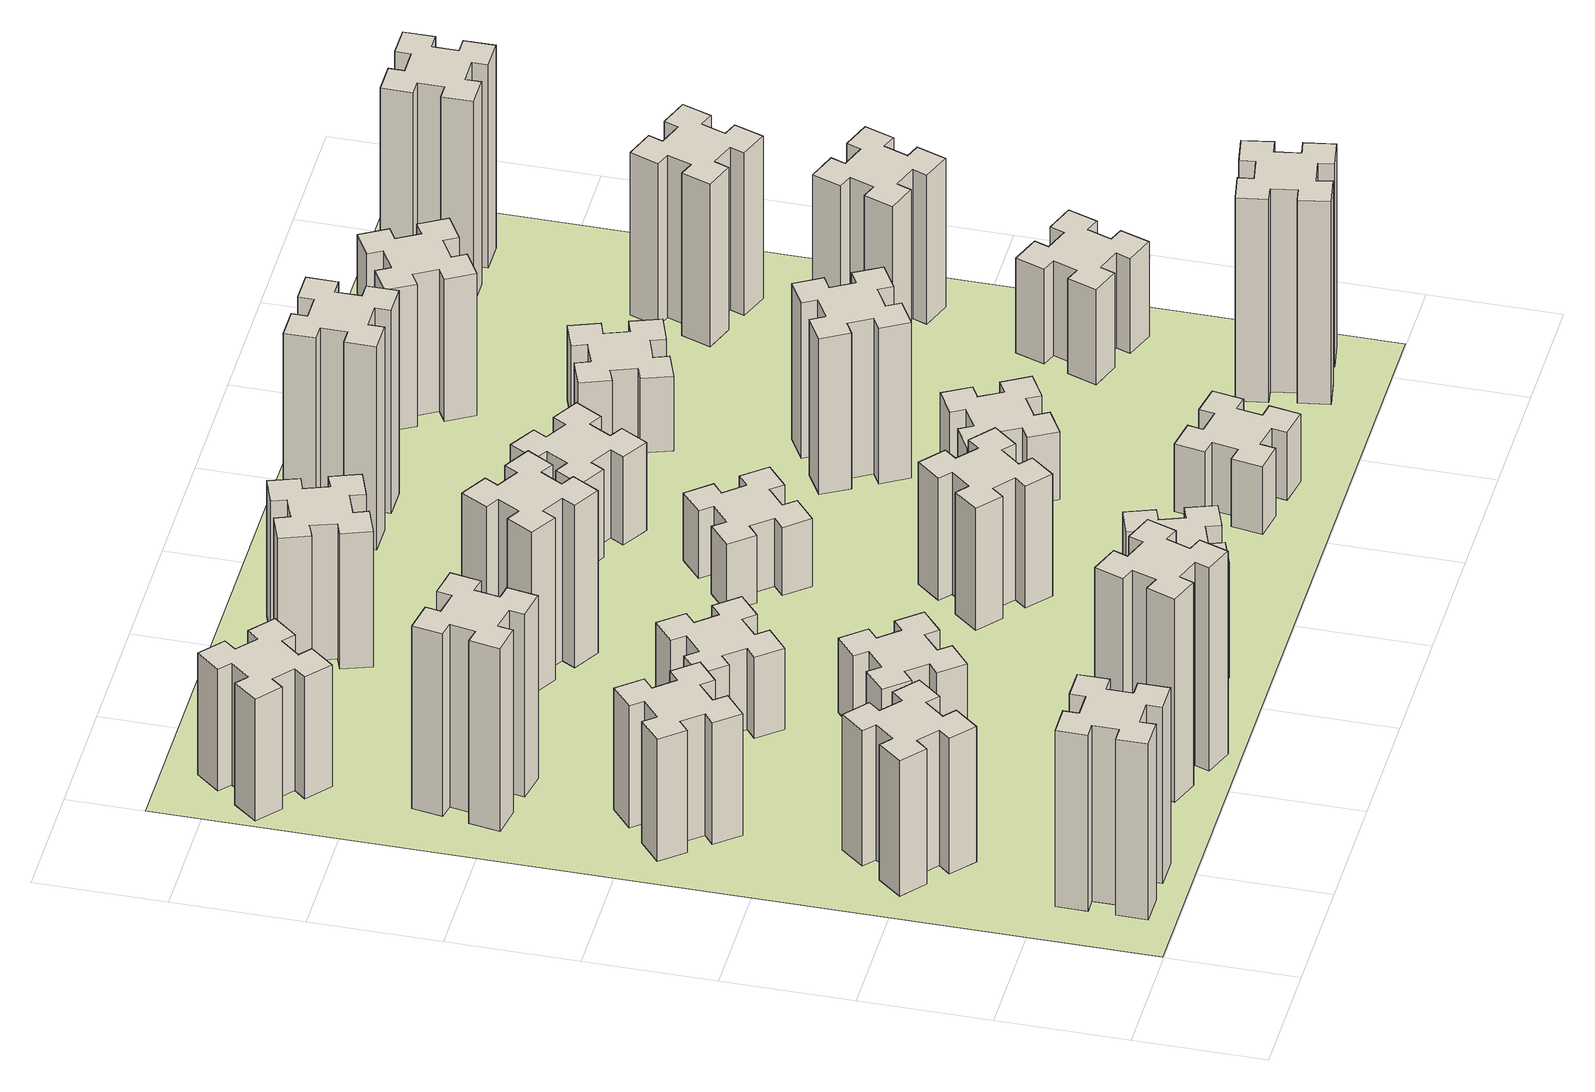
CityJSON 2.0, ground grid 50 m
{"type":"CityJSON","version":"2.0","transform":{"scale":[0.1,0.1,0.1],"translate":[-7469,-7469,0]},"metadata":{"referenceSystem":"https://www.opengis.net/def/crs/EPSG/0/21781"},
"CityObjects":{
"building1":{"type":"Building","attributes":{"class":"1000","function":"1000","usage":"1000","yearOfConstruction":2016,"roofType":"1000","measuredHeight":78,"storeysAboveGround":30,"storeysBelowGround":0},"geometry":[{"type":"Solid","lod":"1","boundaries":[[[[0,1,2,3,4,5,6,7,8,9,10,11,12,13,14,15,16,17,18,19]],[[17,16,20,21]],[[16,15,22,20]],[[15,14,23,22]],[[14,13,24,23]],[[13,12,25,24]],[[12,11,26,25]],[[11,10,27,26]],[[10,9,28,27]],[[9,8,29,28]],[[8,7,30,29]],[[7,6,31,30]],[[6,5,32,31]],[[5,4,33,32]],[[4,3,34,33]],[[3,2,35,34]],[[2,1,36,35]],[[1,0,37,36]],[[0,19,38,37]],[[19,18,39,38]],[[18,17,21,39]],[[24,25,26,27,28,29,30,31,32,33,34,35,36,37,38,39,21,20,22,23]]]]}]},
"building2":{"type":"Building","attributes":{"class":"1000","function":"1000","usage":"1000","yearOfConstruction":2016,"roofType":"1000","measuredHeight":60,"storeysAboveGround":30,"storeysBelowGround":0},"geometry":[{"type":"Solid","lod":"1","boundaries":[[[[40,41,42,43,44,45,46,47,48,49,50,51,52,53,54,55,56,57,58,59]],[[57,56,60,61]],[[56,55,62,60]],[[55,54,63,62]],[[54,53,64,63]],[[53,52,65,64]],[[52,51,66,65]],[[51,50,67,66]],[[50,49,68,67]],[[49,48,69,68]],[[48,47,70,69]],[[47,46,71,70]],[[46,45,72,71]],[[45,44,73,72]],[[44,43,74,73]],[[43,42,75,74]],[[42,41,76,75]],[[41,40,77,76]],[[40,59,78,77]],[[59,58,79,78]],[[58,57,61,79]],[[64,65,66,67,68,69,70,71,72,73,74,75,76,77,78,79,61,60,62,63]]]]}]},
"building3":{"type":"Building","attributes":{"class":"1000","function":"1000","usage":"1000","yearOfConstruction":2016,"roofType":"1000","measuredHeight":54,"storeysAboveGround":30,"storeysBelowGround":0},"geometry":[{"type":"Solid","lod":"1","boundaries":[[[[80,81,82,83,84,85,86,87,88,89,90,91,92,93,94,95,96,97,98,99]],[[97,96,100,101]],[[96,95,102,100]],[[95,94,103,102]],[[94,93,104,103]],[[93,92,105,104]],[[92,91,106,105]],[[91,90,107,106]],[[90,89,108,107]],[[89,88,109,108]],[[88,87,110,109]],[[87,86,111,110]],[[86,85,112,111]],[[85,84,113,112]],[[84,83,114,113]],[[83,82,115,114]],[[82,81,116,115]],[[81,80,117,116]],[[80,99,118,117]],[[99,98,119,118]],[[98,97,101,119]],[[104,105,106,107,108,109,110,111,112,113,114,115,116,117,118,119,101,100,102,103]]]]}]},
"building4":{"type":"Building","attributes":{"class":"1000","function":"1000","usage":"1000","yearOfConstruction":2016,"roofType":"1000","measuredHeight":81,"storeysAboveGround":30,"storeysBelowGround":0},"geometry":[{"type":"Solid","lod":"1","boundaries":[[[[120,121,122,123,124,125,126,127,128,129,130,131,132,133,134,135,136,137,138,139]],[[137,136,140,141]],[[136,135,142,140]],[[135,134,143,142]],[[134,133,144,143]],[[133,132,145,144]],[[132,131,146,145]],[[131,130,147,146]],[[130,129,148,147]],[[129,128,149,148]],[[128,127,150,149]],[[127,126,151,150]],[[126,125,152,151]],[[125,124,153,152]],[[124,123,154,153]],[[123,122,155,154]],[[122,121,156,155]],[[121,120,157,156]],[[120,139,158,157]],[[139,138,159,158]],[[138,137,141,159]],[[144,145,146,147,148,149,150,151,152,153,154,155,156,157,158,159,141,140,142,143]]]]}]},
"building5":{"type":"Building","attributes":{"class":"1000","function":"1000","usage":"1000","yearOfConstruction":2016,"roofType":"1000","measuredHeight":90,"storeysAboveGround":30,"storeysBelowGround":0},"geometry":[{"type":"Solid","lod":"1","boundaries":[[[[160,161,162,163,164,165,166,167,168,169,170,171,172,173,174,175,176,177,178,179]],[[177,176,180,181]],[[176,175,182,180]],[[175,174,183,182]],[[174,173,184,183]],[[173,172,185,184]],[[172,171,186,185]],[[171,170,187,186]],[[170,169,188,187]],[[169,168,189,188]],[[168,167,190,189]],[[167,166,191,190]],[[166,165,192,191]],[[165,164,193,192]],[[164,163,194,193]],[[163,162,195,194]],[[162,161,196,195]],[[161,160,197,196]],[[160,179,198,197]],[[179,178,199,198]],[[178,177,181,199]],[[184,185,186,187,188,189,190,191,192,193,194,195,196,197,198,199,181,180,182,183]]]]}]},
"building6":{"type":"Building","attributes":{"class":"1000","function":"1000","usage":"1000","yearOfConstruction":2016,"roofType":"1000","measuredHeight":54,"storeysAboveGround":30,"storeysBelowGround":0},"geometry":[{"type":"Solid","lod":"1","boundaries":[[[[200,201,202,203,204,205,206,207,208,209,210,211,212,213,214,215,216,217,218,219]],[[217,216,220,221]],[[216,215,222,220]],[[215,214,223,222]],[[214,213,224,223]],[[213,212,225,224]],[[212,211,226,225]],[[211,210,227,226]],[[210,209,228,227]],[[209,208,229,228]],[[208,207,230,229]],[[207,206,231,230]],[[206,205,232,231]],[[205,204,233,232]],[[204,203,234,233]],[[203,202,235,234]],[[202,201,236,235]],[[201,200,237,236]],[[200,219,238,237]],[[219,218,239,238]],[[218,217,221,239]],[[224,225,226,227,228,229,230,231,232,233,234,235,236,237,238,239,221,220,222,223]]]]}]},
"building7":{"type":"Building","attributes":{"class":"1000","function":"1000","usage":"1000","yearOfConstruction":2016,"roofType":"1000","measuredHeight":33,"storeysAboveGround":30,"storeysBelowGround":0},"geometry":[{"type":"Solid","lod":"1","boundaries":[[[[240,241,242,243,244,245,246,247,248,249,250,251,252,253,254,255,256,257,258,259]],[[257,256,260,261]],[[256,255,262,260]],[[255,254,263,262]],[[254,253,264,263]],[[253,252,265,264]],[[252,251,266,265]],[[251,250,267,266]],[[250,249,268,267]],[[249,248,269,268]],[[248,247,270,269]],[[247,246,271,270]],[[246,245,272,271]],[[245,244,273,272]],[[244,243,274,273]],[[243,242,275,274]],[[242,241,276,275]],[[241,240,277,276]],[[240,259,278,277]],[[259,258,279,278]],[[258,257,261,279]],[[264,265,266,267,268,269,270,271,272,273,274,275,276,277,278,279,261,260,262,263]]]]}]},
"building8":{"type":"Building","attributes":{"class":"1000","function":"1000","usage":"1000","yearOfConstruction":2016,"roofType":"1000","measuredHeight":36,"storeysAboveGround":30,"storeysBelowGround":0},"geometry":[{"type":"Solid","lod":"1","boundaries":[[[[280,281,282,283,284,285,286,287,288,289,290,291,292,293,294,295,296,297,298,299]],[[297,296,300,301]],[[296,295,302,300]],[[295,294,303,302]],[[294,293,304,303]],[[293,292,305,304]],[[292,291,306,305]],[[291,290,307,306]],[[290,289,308,307]],[[289,288,309,308]],[[288,287,310,309]],[[287,286,311,310]],[[286,285,312,311]],[[285,284,313,312]],[[284,283,314,313]],[[283,282,315,314]],[[282,281,316,315]],[[281,280,317,316]],[[280,299,318,317]],[[299,298,319,318]],[[298,297,301,319]],[[304,305,306,307,308,309,310,311,312,313,314,315,316,317,318,319,301,300,302,303]]]]}]},
"building9":{"type":"Building","attributes":{"class":"1000","function":"1000","usage":"1000","yearOfConstruction":2016,"roofType":"1000","measuredHeight":51,"storeysAboveGround":30,"storeysBelowGround":0},"geometry":[{"type":"Solid","lod":"1","boundaries":[[[[320,321,322,323,324,325,326,327,328,329,330,331,332,333,334,335,336,337,338,339]],[[337,336,340,341]],[[336,335,342,340]],[[335,334,343,342]],[[334,333,344,343]],[[333,332,345,344]],[[332,331,346,345]],[[331,330,347,346]],[[330,329,348,347]],[[329,328,349,348]],[[328,327,350,349]],[[327,326,351,350]],[[326,325,352,351]],[[325,324,353,352]],[[324,323,354,353]],[[323,322,355,354]],[[322,321,356,355]],[[321,320,357,356]],[[320,339,358,357]],[[339,338,359,358]],[[338,337,341,359]],[[344,345,346,347,348,349,350,351,352,353,354,355,356,357,358,359,341,340,342,343]]]]}]},
"building10":{"type":"Building","attributes":{"class":"1000","function":"1000","usage":"1000","yearOfConstruction":2016,"roofType":"1000","measuredHeight":72,"storeysAboveGround":30,"storeysBelowGround":0},"geometry":[{"type":"Solid","lod":"1","boundaries":[[[[360,361,362,363,364,365,366,367,368,369,370,371,372,373,374,375,376,377,378,379]],[[377,376,380,381]],[[376,375,382,380]],[[375,374,383,382]],[[374,373,384,383]],[[373,372,385,384]],[[372,371,386,385]],[[371,370,387,386]],[[370,369,388,387]],[[369,368,389,388]],[[368,367,390,389]],[[367,366,391,390]],[[366,365,392,391]],[[365,364,393,392]],[[364,363,394,393]],[[363,362,395,394]],[[362,361,396,395]],[[361,360,397,396]],[[360,379,398,397]],[[379,378,399,398]],[[378,377,381,399]],[[384,385,386,387,388,389,390,391,392,393,394,395,396,397,398,399,381,380,382,383]]]]}]},
"building11":{"type":"Building","attributes":{"class":"1000","function":"1000","usage":"1000","yearOfConstruction":2016,"roofType":"1000","measuredHeight":60,"storeysAboveGround":30,"storeysBelowGround":0},"geometry":[{"type":"Solid","lod":"1","boundaries":[[[[400,401,402,403,404,405,406,407,408,409,410,411,412,413,414,415,416,417,418,419]],[[417,416,420,421]],[[416,415,422,420]],[[415,414,423,422]],[[414,413,424,423]],[[413,412,425,424]],[[412,411,426,425]],[[411,410,427,426]],[[410,409,428,427]],[[409,408,429,428]],[[408,407,430,429]],[[407,406,431,430]],[[406,405,432,431]],[[405,404,433,432]],[[404,403,434,433]],[[403,402,435,434]],[[402,401,436,435]],[[401,400,437,436]],[[400,419,438,437]],[[419,418,439,438]],[[418,417,421,439]],[[424,425,426,427,428,429,430,431,432,433,434,435,436,437,438,439,421,420,422,423]]]]}]},
"building12":{"type":"Building","attributes":{"class":"1000","function":"1000","usage":"1000","yearOfConstruction":2016,"roofType":"1000","measuredHeight":54,"storeysAboveGround":30,"storeysBelowGround":0},"geometry":[{"type":"Solid","lod":"1","boundaries":[[[[440,441,442,443,444,445,446,447,448,449,450,451,452,453,454,455,456,457,458,459]],[[457,456,460,461]],[[456,455,462,460]],[[455,454,463,462]],[[454,453,464,463]],[[453,452,465,464]],[[452,451,466,465]],[[451,450,467,466]],[[450,449,468,467]],[[449,448,469,468]],[[448,447,470,469]],[[447,446,471,470]],[[446,445,472,471]],[[445,444,473,472]],[[444,443,474,473]],[[443,442,475,474]],[[442,441,476,475]],[[441,440,477,476]],[[440,459,478,477]],[[459,458,479,478]],[[458,457,461,479]],[[464,465,466,467,468,469,470,471,472,473,474,475,476,477,478,479,461,460,462,463]]]]}]},
"building13":{"type":"Building","attributes":{"class":"1000","function":"1000","usage":"1000","yearOfConstruction":2016,"roofType":"1000","measuredHeight":30,"storeysAboveGround":30,"storeysBelowGround":0},"geometry":[{"type":"Solid","lod":"1","boundaries":[[[[480,481,482,483,484,485,486,487,488,489,490,491,492,493,494,495,496,497,498,499]],[[497,496,500,501]],[[496,495,502,500]],[[495,494,503,502]],[[494,493,504,503]],[[493,492,505,504]],[[492,491,506,505]],[[491,490,507,506]],[[490,489,508,507]],[[489,488,509,508]],[[488,487,510,509]],[[487,486,511,510]],[[486,485,512,511]],[[485,484,513,512]],[[484,483,514,513]],[[483,482,515,514]],[[482,481,516,515]],[[481,480,517,516]],[[480,499,518,517]],[[499,498,519,518]],[[498,497,501,519]],[[504,505,506,507,508,509,510,511,512,513,514,515,516,517,518,519,501,500,502,503]]]]}]},
"building14":{"type":"Building","attributes":{"class":"1000","function":"1000","usage":"1000","yearOfConstruction":2016,"roofType":"1000","measuredHeight":39,"storeysAboveGround":30,"storeysBelowGround":0},"geometry":[{"type":"Solid","lod":"1","boundaries":[[[[520,521,522,523,524,525,526,527,528,529,530,531,532,533,534,535,536,537,538,539]],[[537,536,540,541]],[[536,535,542,540]],[[535,534,543,542]],[[534,533,544,543]],[[533,532,545,544]],[[532,531,546,545]],[[531,530,547,546]],[[530,529,548,547]],[[529,528,549,548]],[[528,527,550,549]],[[527,526,551,550]],[[526,525,552,551]],[[525,524,553,552]],[[524,523,554,553]],[[523,522,555,554]],[[522,521,556,555]],[[521,520,557,556]],[[520,539,558,557]],[[539,538,559,558]],[[538,537,541,559]],[[544,545,546,547,548,549,550,551,552,553,554,555,556,557,558,559,541,540,542,543]]]]}]},
"building15":{"type":"Building","attributes":{"class":"1000","function":"1000","usage":"1000","yearOfConstruction":2016,"roofType":"1000","measuredHeight":30,"storeysAboveGround":30,"storeysBelowGround":0},"geometry":[{"type":"Solid","lod":"1","boundaries":[[[[560,561,562,563,564,565,566,567,568,569,570,571,572,573,574,575,576,577,578,579]],[[577,576,580,581]],[[576,575,582,580]],[[575,574,583,582]],[[574,573,584,583]],[[573,572,585,584]],[[572,571,586,585]],[[571,570,587,586]],[[570,569,588,587]],[[569,568,589,588]],[[568,567,590,589]],[[567,566,591,590]],[[566,565,592,591]],[[565,564,593,592]],[[564,563,594,593]],[[563,562,595,594]],[[562,561,596,595]],[[561,560,597,596]],[[560,579,598,597]],[[579,578,599,598]],[[578,577,581,599]],[[584,585,586,587,588,589,590,591,592,593,594,595,596,597,598,599,581,580,582,583]]]]}]},
"building16":{"type":"Building","attributes":{"class":"1000","function":"1000","usage":"1000","yearOfConstruction":2016,"roofType":"1000","measuredHeight":90,"storeysAboveGround":30,"storeysBelowGround":0},"geometry":[{"type":"Solid","lod":"1","boundaries":[[[[600,601,602,603,604,605,606,607,608,609,610,611,612,613,614,615,616,617,618,619]],[[617,616,620,621]],[[616,615,622,620]],[[615,614,623,622]],[[614,613,624,623]],[[613,612,625,624]],[[612,611,626,625]],[[611,610,627,626]],[[610,609,628,627]],[[609,608,629,628]],[[608,607,630,629]],[[607,606,631,630]],[[606,605,632,631]],[[605,604,633,632]],[[604,603,634,633]],[[603,602,635,634]],[[602,601,636,635]],[[601,600,637,636]],[[600,619,638,637]],[[619,618,639,638]],[[618,617,621,639]],[[624,625,626,627,628,629,630,631,632,633,634,635,636,637,638,639,621,620,622,623]]]]}]},
"building17":{"type":"Building","attributes":{"class":"1000","function":"1000","usage":"1000","yearOfConstruction":2016,"roofType":"1000","measuredHeight":30,"storeysAboveGround":30,"storeysBelowGround":0},"geometry":[{"type":"Solid","lod":"1","boundaries":[[[[640,641,642,643,644,645,646,647,648,649,650,651,652,653,654,655,656,657,658,659]],[[657,656,660,661]],[[656,655,662,660]],[[655,654,663,662]],[[654,653,664,663]],[[653,652,665,664]],[[652,651,666,665]],[[651,650,667,666]],[[650,649,668,667]],[[649,648,669,668]],[[648,647,670,669]],[[647,646,671,670]],[[646,645,672,671]],[[645,644,673,672]],[[644,643,674,673]],[[643,642,675,674]],[[642,641,676,675]],[[641,640,677,676]],[[640,659,678,677]],[[659,658,679,678]],[[658,657,661,679]],[[664,665,666,667,668,669,670,671,672,673,674,675,676,677,678,679,661,660,662,663]]]]}]},
"building18":{"type":"Building","attributes":{"class":"1000","function":"1000","usage":"1000","yearOfConstruction":2016,"roofType":"1000","measuredHeight":69,"storeysAboveGround":30,"storeysBelowGround":0},"geometry":[{"type":"Solid","lod":"1","boundaries":[[[[680,681,682,683,684,685,686,687,688,689,690,691,692,693,694,695,696,697,698,699]],[[697,696,700,701]],[[696,695,702,700]],[[695,694,703,702]],[[694,693,704,703]],[[693,692,705,704]],[[692,691,706,705]],[[691,690,707,706]],[[690,689,708,707]],[[689,688,709,708]],[[688,687,710,709]],[[687,686,711,710]],[[686,685,712,711]],[[685,684,713,712]],[[684,683,714,713]],[[683,682,715,714]],[[682,681,716,715]],[[681,680,717,716]],[[680,699,718,717]],[[699,698,719,718]],[[698,697,701,719]],[[704,705,706,707,708,709,710,711,712,713,714,715,716,717,718,719,701,700,702,703]]]]}]},
"building19":{"type":"Building","attributes":{"class":"1000","function":"1000","usage":"1000","yearOfConstruction":2016,"roofType":"1000","measuredHeight":33,"storeysAboveGround":30,"storeysBelowGround":0},"geometry":[{"type":"Solid","lod":"1","boundaries":[[[[720,721,722,723,724,725,726,727,728,729,730,731,732,733,734,735,736,737,738,739]],[[737,736,740,741]],[[736,735,742,740]],[[735,734,743,742]],[[734,733,744,743]],[[733,732,745,744]],[[732,731,746,745]],[[731,730,747,746]],[[730,729,748,747]],[[729,728,749,748]],[[728,727,750,749]],[[727,726,751,750]],[[726,725,752,751]],[[725,724,753,752]],[[724,723,754,753]],[[723,722,755,754]],[[722,721,756,755]],[[721,720,757,756]],[[720,739,758,757]],[[739,738,759,758]],[[738,737,741,759]],[[744,745,746,747,748,749,750,751,752,753,754,755,756,757,758,759,741,740,742,743]]]]}]},
"building20":{"type":"Building","attributes":{"class":"1000","function":"1000","usage":"1000","yearOfConstruction":2016,"roofType":"1000","measuredHeight":90,"storeysAboveGround":30,"storeysBelowGround":0},"geometry":[{"type":"Solid","lod":"1","boundaries":[[[[760,761,762,763,764,765,766,767,768,769,770,771,772,773,774,775,776,777,778,779]],[[777,776,780,781]],[[776,775,782,780]],[[775,774,783,782]],[[774,773,784,783]],[[773,772,785,784]],[[772,771,786,785]],[[771,770,787,786]],[[770,769,788,787]],[[769,768,789,788]],[[768,767,790,789]],[[767,766,791,790]],[[766,765,792,791]],[[765,764,793,792]],[[764,763,794,793]],[[763,762,795,794]],[[762,761,796,795]],[[761,760,797,796]],[[760,779,798,797]],[[779,778,799,798]],[[778,777,781,799]],[[784,785,786,787,788,789,790,791,792,793,794,795,796,797,798,799,781,780,782,783]]]]}]},
"building21":{"type":"Building","attributes":{"class":"1000","function":"1000","usage":"1000","yearOfConstruction":2016,"roofType":"1000","measuredHeight":63,"storeysAboveGround":30,"storeysBelowGround":0},"geometry":[{"type":"Solid","lod":"1","boundaries":[[[[800,801,802,803,804,805,806,807,808,809,810,811,812,813,814,815,816,817,818,819]],[[817,816,820,821]],[[816,815,822,820]],[[815,814,823,822]],[[814,813,824,823]],[[813,812,825,824]],[[812,811,826,825]],[[811,810,827,826]],[[810,809,828,827]],[[809,808,829,828]],[[808,807,830,829]],[[807,806,831,830]],[[806,805,832,831]],[[805,804,833,832]],[[804,803,834,833]],[[803,802,835,834]],[[802,801,836,835]],[[801,800,837,836]],[[800,819,838,837]],[[819,818,839,838]],[[818,817,821,839]],[[824,825,826,827,828,829,830,831,832,833,834,835,836,837,838,839,821,820,822,823]]]]}]},
"building22":{"type":"Building","attributes":{"class":"1000","function":"1000","usage":"1000","yearOfConstruction":2016,"roofType":"1000","measuredHeight":42,"storeysAboveGround":30,"storeysBelowGround":0},"geometry":[{"type":"Solid","lod":"1","boundaries":[[[[840,841,842,843,844,845,846,847,848,849,850,851,852,853,854,855,856,857,858,859]],[[857,856,860,861]],[[856,855,862,860]],[[855,854,863,862]],[[854,853,864,863]],[[853,852,865,864]],[[852,851,866,865]],[[851,850,867,866]],[[850,849,868,867]],[[849,848,869,868]],[[848,847,870,869]],[[847,846,871,870]],[[846,845,872,871]],[[845,844,873,872]],[[844,843,874,873]],[[843,842,875,874]],[[842,841,876,875]],[[841,840,877,876]],[[840,859,878,877]],[[859,858,879,878]],[[858,857,861,879]],[[864,865,866,867,868,869,870,871,872,873,874,875,876,877,878,879,861,860,862,863]]]]}]},
"building23":{"type":"Building","attributes":{"class":"1000","function":"1000","usage":"1000","yearOfConstruction":2016,"roofType":"1000","measuredHeight":66,"storeysAboveGround":30,"storeysBelowGround":0},"geometry":[{"type":"Solid","lod":"1","boundaries":[[[[880,881,882,883,884,885,886,887,888,889,890,891,892,893,894,895,896,897,898,899]],[[897,896,900,901]],[[896,895,902,900]],[[895,894,903,902]],[[894,893,904,903]],[[893,892,905,904]],[[892,891,906,905]],[[891,890,907,906]],[[890,889,908,907]],[[889,888,909,908]],[[888,887,910,909]],[[887,886,911,910]],[[886,885,912,911]],[[885,884,913,912]],[[884,883,914,913]],[[883,882,915,914]],[[882,881,916,915]],[[881,880,917,916]],[[880,899,918,917]],[[899,898,919,918]],[[898,897,901,919]],[[904,905,906,907,908,909,910,911,912,913,914,915,916,917,918,919,901,900,902,903]]]]}]},
"building24":{"type":"Building","attributes":{"class":"1000","function":"1000","usage":"1000","yearOfConstruction":2016,"roofType":"1000","measuredHeight":72,"storeysAboveGround":30,"storeysBelowGround":0},"geometry":[{"type":"Solid","lod":"1","boundaries":[[[[920,921,922,923,924,925,926,927,928,929,930,931,932,933,934,935,936,937,938,939]],[[937,936,940,941]],[[936,935,942,940]],[[935,934,943,942]],[[934,933,944,943]],[[933,932,945,944]],[[932,931,946,945]],[[931,930,947,946]],[[930,929,948,947]],[[929,928,949,948]],[[928,927,950,949]],[[927,926,951,950]],[[926,925,952,951]],[[925,924,953,952]],[[924,923,954,953]],[[923,922,955,954]],[[922,921,956,955]],[[921,920,957,956]],[[920,939,958,957]],[[939,938,959,958]],[[938,937,941,959]],[[944,945,946,947,948,949,950,951,952,953,954,955,956,957,958,959,941,940,942,943]]]]}]},
"building25":{"type":"Building","attributes":{"class":"1000","function":"1000","usage":"1000","yearOfConstruction":2016,"roofType":"1000","measuredHeight":90,"storeysAboveGround":30,"storeysBelowGround":0},"geometry":[{"type":"Solid","lod":"1","boundaries":[[[[960,961,962,963,964,965,966,967,968,969,970,971,972,973,974,975,976,977,978,979]],[[977,976,980,981]],[[976,975,982,980]],[[975,974,983,982]],[[974,973,984,983]],[[973,972,985,984]],[[972,971,986,985]],[[971,970,987,986]],[[970,969,988,987]],[[969,968,989,988]],[[968,967,990,989]],[[967,966,991,990]],[[966,965,992,991]],[[965,964,993,992]],[[964,963,994,993]],[[963,962,995,994]],[[962,961,996,995]],[[961,960,997,996]],[[960,979,998,997]],[[979,978,999,998]],[[978,977,981,999]],[[984,985,986,987,988,989,990,991,992,993,994,995,996,997,998,999,981,980,982,983]]]]}]},
"landuse1":{"type":"LandUse","attributes":{"name":"plot1","function":"1010"},"geometry":[{"type":"MultiSurface","lod":"1","boundaries":[[[1000,1001,1002,1003]]]}]}
},
"vertices":[
[265,325,0],[265,225,0],[205,225,0],[205,105,0],[325,105,0],[325,165,0],[425,165,0],[425,105,0],[545,105,0],[545,225,0],[485,225,0],[485,325,0],[545,325,0],[545,445,0],[425,445,0],[425,385,0],[325,385,0],[325,445,0],[205,445,0],[205,325,0],[325,385,780],[325,445,780],[425,385,780],[425,445,780],[545,445,780],[545,325,780],[485,325,780],[485,225,780],[545,225,780],[545,105,780],[425,105,780],[425,165,780],[325,165,780],[325,105,780],[205,105,780],[205,225,780],[265,225,780],[265,325,780],[205,325,780],[205,445,780],
[484,1067,0],[408,1132,0],[446,1178,0],[354,1255,0],[277,1163,0],[323,1124,0],[259,1048,0],[213,1086,0],[136,994,0],[228,917,0],[266,963,0],[343,899,0],[304,853,0],[396,776,0],[473,868,0],[427,906,0],[492,983,0],[538,944,0],[615,1036,0],[523,1113,0],[492,983,600],[538,944,600],[427,906,600],[473,868,600],[396,776,600],[304,853,600],[343,899,600],[266,963,600],[228,917,600],[136,994,600],[213,1086,600],[259,1048,600],[323,1124,600],[277,1163,600],[354,1255,600],[446,1178,600],[408,1132,600],[484,1067,600],[523,1113,600],[615,1036,600],
[492,1888,0],[427,1964,0],[473,2003,0],[396,2095,0],[304,2018,0],[343,1972,0],[266,1907,0],[228,1953,0],[136,1876,0],[213,1784,0],[259,1823,0],[323,1746,0],[277,1708,0],[354,1616,0],[446,1693,0],[408,1739,0],[484,1803,0],[523,1757,0],[615,1834,0],[538,1926,0],[484,1803,540],[523,1757,540],[408,1739,540],[446,1693,540],[354,1616,540],[277,1708,540],[323,1746,540],[259,1823,540],[213,1784,540],[136,1876,540],[228,1953,540],[266,1907,540],[343,1972,540],[304,2018,540],[396,2095,540],[473,2003,540],[427,1964,540],[492,1888,540],[538,1926,540],[615,1834,540],
[475,2527,0],[492,2625,0],[551,2615,0],[572,2733,0],[454,2754,0],[444,2695,0],[345,2712,0],[356,2771,0],[237,2792,0],[217,2674,0],[276,2664,0],[258,2565,0],[199,2576,0],[178,2457,0],[297,2437,0],[307,2496,0],[405,2478,0],[395,2419,0],[513,2398,0],[534,2517,0],[405,2478,810],[395,2419,810],[307,2496,810],[297,2437,810],[178,2457,810],[199,2576,810],[258,2565,810],[276,2664,810],[217,2674,810],[237,2792,810],[356,2771,810],[345,2712,810],[444,2695,810],[454,2754,810],[572,2733,810],[551,2615,810],[492,2625,810],[475,2527,810],[534,2517,810],[513,2398,810],
[1029,360,0],[995,266,0],[939,287,0],[897,174,0],[1010,133,0],[1031,189,0],[1125,155,0],[1104,99,0],[1217,57,0],[1258,170,0],[1202,191,0],[1236,285,0],[1292,264,0],[1333,377,0],[1220,418,0],[1200,362,0],[1106,396,0],[1127,452,0],[1014,493,0],[973,380,0],[1106,396,900],[1127,452,900],[1200,362,900],[1220,418,900],[1333,377,900],[1292,264,900],[1236,285,900],[1202,191,900],[1258,170,900],[1217,57,900],[1104,99,900],[1125,155,900],[1031,189,900],[1010,133,900],[897,174,900],[939,287,900],[995,266,900],[1029,360,900],[973,380,900],[1014,493,900],
[384,3387,0],[308,3452,0],[346,3498,0],[254,3575,0],[177,3483,0],[223,3444,0],[159,3368,0],[113,3406,0],[36,3314,0],[128,3237,0],[166,3283,0],[243,3219,0],[204,3173,0],[296,3096,0],[373,3188,0],[327,3226,0],[392,3303,0],[438,3264,0],[515,3356,0],[423,3433,0],[392,3303,540],[438,3264,540],[327,3226,540],[373,3188,540],[296,3096,540],[204,3173,540],[243,3219,540],[166,3283,540],[128,3237,540],[36,3314,540],[113,3406,540],[159,3368,540],[223,3444,540],[177,3483,540],[254,3575,540],[346,3498,540],[308,3452,540],[384,3387,540],[423,3433,540],[515,3356,540],
[1083,1332,0],[1006,1267,0],[968,1313,0],[876,1236,0],[953,1144,0],[999,1183,0],[1063,1106,0],[1017,1068,0],[1094,976,0],[1186,1053,0],[1148,1099,0],[1224,1163,0],[1263,1117,0],[1355,1194,0],[1278,1286,0],[1232,1248,0],[1167,1324,0],[1213,1363,0],[1136,1455,0],[1044,1378,0],[1167,1324,330],[1213,1363,330],[1232,1248,330],[1278,1286,330],[1355,1194,330],[1263,1117,330],[1224,1163,330],[1148,1099,330],[1186,1053,330],[1094,976,330],[1017,1068,330],[1063,1106,330],[999,1183,330],[953,1144,330],[876,1236,330],[968,1313,330],[1006,1267,330],[1083,1332,330],[1044,1378,330],[1136,1455,330],
[983,1972,0],[906,1907,0],[868,1953,0],[776,1876,0],[853,1784,0],[899,1823,0],[963,1746,0],[917,1708,0],[994,1616,0],[1086,1693,0],[1048,1739,0],[1124,1803,0],[1163,1757,0],[1255,1834,0],[1178,1926,0],[1132,1888,0],[1067,1964,0],[1113,2003,0],[1036,2095,0],[944,2018,0],[1067,1964,360],[1113,2003,360],[1132,1888,360],[1178,1926,360],[1255,1834,360],[1163,1757,360],[1124,1803,360],[1048,1739,360],[1086,1693,360],[994,1616,360],[917,1708,360],[963,1746,360],[899,1823,360],[853,1784,360],[776,1876,360],[868,1953,360],[906,1907,360],[983,1972,360],[944,2018,360],[1036,2095,360],
[1765,496,0],[1671,462,0],[1650,518,0],[1537,477,0],[1579,364,0],[1635,385,0],[1669,291,0],[1613,270,0],[1654,157,0],[1767,199,0],[1746,255,0],[1840,289,0],[1860,233,0],[1973,274,0],[1932,387,0],[1876,366,0],[1842,460,0],[1898,480,0],[1857,593,0],[1744,552,0],[1842,460,510],[1898,480,510],[1876,366,510],[1932,387,510],[1973,274,510],[1860,233,510],[1840,289,510],[1746,255,510],[1767,199,510],[1654,157,510],[1613,270,510],[1669,291,510],[1635,385,510],[1579,364,510],[1537,477,510],[1650,518,510],[1671,462,510],[1765,496,510],[1744,552,510],[1857,593,510],
[1314,2666,0],[1227,2716,0],[1257,2768,0],[1153,2828,0],[1093,2724,0],[1145,2694,0],[1095,2607,0],[1043,2637,0],[983,2533,0],[1087,2473,0],[1117,2525,0],[1204,2475,0],[1174,2423,0],[1278,2363,0],[1338,2467,0],[1286,2497,0],[1336,2584,0],[1388,2554,0],[1448,2658,0],[1344,2718,0],[1336,2584,720],[1388,2554,720],[1286,2497,720],[1338,2467,720],[1278,2363,720],[1174,2423,720],[1204,2475,720],[1117,2525,720],[1087,2473,720],[983,2533,720],[1043,2637,720],[1095,2607,720],[1145,2694,720],[1093,2724,720],[1153,2828,720],[1257,2768,720],[1227,2716,720],[1314,2666,720],[1344,2718,720],[1448,2658,720],
[1125,3456,0],[1031,3422,0],[1010,3478,0],[897,3437,0],[939,3324,0],[995,3345,0],[1029,3251,0],[973,3230,0],[1014,3117,0],[1127,3159,0],[1106,3215,0],[1200,3249,0],[1220,3193,0],[1333,3234,0],[1292,3347,0],[1236,3326,0],[1202,3420,0],[1258,3440,0],[1217,3553,0],[1104,3512,0],[1202,3420,600],[1258,3440,600],[1236,3326,600],[1292,3347,600],[1333,3234,600],[1220,3193,600],[1200,3249,600],[1106,3215,600],[1127,3159,600],[1014,3117,600],[973,3230,600],[1029,3251,600],[995,3345,600],[939,3324,600],[897,3437,600],[1010,3478,600],[1031,3422,600],[1125,3456,600],[1104,3512,600],[1217,3553,600],
[1846,1063,0],[1923,999,0],[1884,953,0],[1976,876,0],[2053,968,0],[2007,1006,0],[2072,1083,0],[2118,1044,0],[2195,1136,0],[2103,1213,0],[2064,1167,0],[1988,1232,0],[2026,1278,0],[1934,1355,0],[1857,1263,0],[1903,1224,0],[1839,1148,0],[1793,1186,0],[1716,1094,0],[1808,1017,0],[1839,1148,540],[1793,1186,540],[1903,1224,540],[1857,1263,540],[1934,1355,540],[2026,1278,540],[1988,1232,540],[2064,1167,540],[2103,1213,540],[2195,1136,540],[2118,1044,540],[2072,1083,540],[2007,1006,540],[2053,968,540],[1976,876,540],[1884,953,540],[1923,999,540],[1846,1063,540],[1808,1017,540],[1716,1094,540],
[1972,1988,0],[1907,2064,0],[1953,2103,0],[1876,2195,0],[1784,2118,0],[1823,2072,0],[1746,2007,0],[1708,2053,0],[1616,1976,0],[1693,1884,0],[1739,1923,0],[1803,1846,0],[1757,1808,0],[1834,1716,0],[1926,1793,0],[1888,1839,0],[1964,1903,0],[2003,1857,0],[2095,1934,0],[2018,2026,0],[1964,1903,300],[2003,1857,300],[1888,1839,300],[1926,1793,300],[1834,1716,300],[1757,1808,300],[1803,1846,300],[1739,1923,300],[1693,1884,300],[1616,1976,300],[1708,2053,300],[1746,2007,300],[1823,2072,300],[1784,2118,300],[1876,2195,300],[1953,2103,300],[1907,2064,300],[1972,1988,300],[2018,2026,300],[2095,1934,300],
[2026,2497,0],[2076,2584,0],[2128,2554,0],[2188,2658,0],[2084,2718,0],[2054,2666,0],[1967,2716,0],[1997,2768,0],[1893,2828,0],[1833,2724,0],[1885,2694,0],[1835,2607,0],[1783,2637,0],[1723,2533,0],[1827,2473,0],[1857,2525,0],[1944,2475,0],[1914,2423,0],[2018,2363,0],[2078,2467,0],[1944,2475,390],[1914,2423,390],[1857,2525,390],[1827,2473,390],[1723,2533,390],[1783,2637,390],[1835,2607,390],[1885,2694,390],[1833,2724,390],[1893,2828,390],[1997,2768,390],[1967,2716,390],[2054,2666,390],[2084,2718,390],[2188,2658,390],[2128,2554,390],[2076,2584,390],[2026,2497,390],[2078,2467,390],[2018,2363,390],
[2596,444,0],[2578,345,0],[2519,356,0],[2498,237,0],[2617,217,0],[2627,276,0],[2725,258,0],[2715,199,0],[2833,178,0],[2854,297,0],[2795,307,0],[2812,405,0],[2871,395,0],[2892,513,0],[2774,534,0],[2764,475,0],[2665,492,0],[2676,551,0],[2557,572,0],[2537,454,0],[2665,492,300],[2676,551,300],[2764,475,300],[2774,534,300],[2892,513,300],[2871,395,300],[2812,405,300],[2795,307,300],[2854,297,300],[2833,178,300],[2715,199,300],[2725,258,300],[2627,276,300],[2617,217,300],[2498,237,300],[2519,356,300],[2578,345,300],[2596,444,300],[2537,454,300],[2557,572,300],
[1965,3385,0],[1965,3485,0],[2025,3485,0],[2025,3605,0],[1905,3605,0],[1905,3545,0],[1805,3545,0],[1805,3605,0],[1685,3605,0],[1685,3485,0],[1745,3485,0],[1745,3385,0],[1685,3385,0],[1685,3265,0],[1805,3265,0],[1805,3325,0],[1905,3325,0],[1905,3265,0],[2025,3265,0],[2025,3385,0],[1905,3325,900],[1905,3265,900],[1805,3325,900],[1805,3265,900],[1685,3265,900],[1685,3385,900],[1745,3385,900],[1745,3485,900],[1685,3485,900],[1685,3605,900],[1805,3605,900],[1805,3545,900],[1905,3545,900],[1905,3605,900],[2025,3605,900],[2025,3485,900],[1965,3485,900],[1965,3385,900],[2025,3385,900],[2025,3265,900],
[2607,1095,0],[2694,1145,0],[2724,1093,0],[2828,1153,0],[2768,1257,0],[2716,1227,0],[2666,1314,0],[2718,1344,0],[2658,1448,0],[2554,1388,0],[2584,1336,0],[2497,1286,0],[2467,1338,0],[2363,1278,0],[2423,1174,0],[2475,1204,0],[2525,1117,0],[2473,1087,0],[2533,983,0],[2637,1043,0],[2525,1117,300],[2473,1087,300],[2475,1204,300],[2423,1174,300],[2363,1278,300],[2467,1338,300],[2497,1286,300],[2584,1336,300],[2554,1388,300],[2658,1448,300],[2718,1344,300],[2666,1314,300],[2716,1227,300],[2768,1257,300],[2828,1153,300],[2724,1093,300],[2694,1145,300],[2607,1095,300],[2637,1043,300],[2533,983,300],
[2716,1767,0],[2666,1854,0],[2718,1884,0],[2658,1988,0],[2554,1928,0],[2584,1876,0],[2497,1826,0],[2467,1878,0],[2363,1818,0],[2423,1714,0],[2475,1744,0],[2525,1657,0],[2473,1627,0],[2533,1523,0],[2637,1583,0],[2607,1635,0],[2694,1685,0],[2724,1633,0],[2828,1693,0],[2768,1797,0],[2694,1685,690],[2724,1633,690],[2607,1635,690],[2637,1583,690],[2533,1523,690],[2473,1627,690],[2525,1657,690],[2475,1744,690],[2423,1714,690],[2363,1818,690],[2467,1878,690],[2497,1826,690],[2584,1876,690],[2554,1928,690],[2658,1988,690],[2718,1884,690],[2666,1854,690],[2716,1767,690],[2768,1797,690],[2828,1693,690],
[2605,2716,0],[2511,2682,0],[2490,2738,0],[2377,2697,0],[2419,2584,0],[2475,2605,0],[2509,2511,0],[2453,2490,0],[2494,2377,0],[2607,2419,0],[2586,2475,0],[2680,2509,0],[2700,2453,0],[2813,2494,0],[2772,2607,0],[2716,2586,0],[2682,2680,0],[2738,2700,0],[2697,2813,0],[2584,2772,0],[2682,2680,330],[2738,2700,330],[2716,2586,330],[2772,2607,330],[2813,2494,330],[2700,2453,330],[2680,2509,330],[2586,2475,330],[2607,2419,330],[2494,2377,330],[2453,2490,330],[2509,2511,330],[2475,2605,330],[2419,2584,330],[2377,2697,330],[2490,2738,330],[2511,2682,330],[2605,2716,330],[2584,2772,330],[2697,2813,330],
[3465,492,0],[3367,475,0],[3357,534,0],[3238,513,0],[3259,395,0],[3318,405,0],[3336,307,0],[3277,297,0],[3297,178,0],[3416,199,0],[3405,258,0],[3504,276,0],[3514,217,0],[3632,237,0],[3611,356,0],[3552,345,0],[3535,444,0],[3594,454,0],[3573,572,0],[3455,551,0],[3535,444,900],[3594,454,900],[3552,345,900],[3611,356,900],[3632,237,900],[3514,217,900],[3504,276,900],[3405,258,900],[3416,199,900],[3297,178,900],[3277,297,900],[3336,307,900],[3318,405,900],[3259,395,900],[3238,513,900],[3357,534,900],[3367,475,900],[3465,492,900],[3455,551,900],[3573,572,900],
[2716,3347,0],[2666,3434,0],[2718,3464,0],[2658,3568,0],[2554,3508,0],[2584,3456,0],[2497,3406,0],[2467,3458,0],[2363,3398,0],[2423,3294,0],[2475,3324,0],[2525,3237,0],[2473,3207,0],[2533,3103,0],[2637,3163,0],[2607,3215,0],[2694,3265,0],[2724,3213,0],[2828,3273,0],[2768,3377,0],[2694,3265,630],[2724,3213,630],[2607,3215,630],[2637,3163,630],[2533,3103,630],[2473,3207,630],[2525,3237,630],[2475,3324,630],[2423,3294,630],[2363,3398,630],[2467,3458,630],[2497,3406,630],[2584,3456,630],[2554,3508,630],[2658,3568,630],[2718,3464,630],[2666,3434,630],[2716,3347,630],[2768,3377,630],[2828,3273,630],
[3351,1029,0],[3445,995,0],[3424,939,0],[3537,897,0],[3578,1010,0],[3522,1031,0],[3556,1125,0],[3612,1104,0],[3653,1217,0],[3540,1258,0],[3520,1202,0],[3426,1236,0],[3447,1292,0],[3334,1333,0],[3293,1220,0],[3349,1200,0],[3315,1106,0],[3259,1127,0],[3217,1014,0],[3330,973,0],[3315,1106,420],[3259,1127,420],[3349,1200,420],[3293,1220,420],[3334,1333,420],[3447,1292,420],[3426,1236,420],[3520,1202,420],[3540,1258,420],[3653,1217,420],[3612,1104,420],[3556,1125,420],[3522,1031,420],[3578,1010,420],[3537,897,420],[3424,939,420],[3445,995,420],[3351,1029,420],[3330,973,420],[3217,1014,420],
[3520,1942,0],[3426,1976,0],[3447,2032,0],[3334,2073,0],[3293,1960,0],[3349,1940,0],[3315,1846,0],[3259,1867,0],[3217,1754,0],[3330,1713,0],[3351,1769,0],[3445,1735,0],[3424,1679,0],[3537,1637,0],[3578,1750,0],[3522,1771,0],[3556,1865,0],[3612,1844,0],[3653,1957,0],[3540,1998,0],[3556,1865,660],[3612,1844,660],[3522,1771,660],[3578,1750,660],[3537,1637,660],[3424,1679,660],[3445,1735,660],[3351,1769,660],[3330,1713,660],[3217,1754,660],[3259,1867,660],[3315,1846,660],[3349,1940,660],[3293,1960,660],[3334,2073,660],[3447,2032,660],[3426,1976,660],[3520,1942,660],[3540,1998,660],[3653,1957,660],
[3420,2582,0],[3326,2616,0],[3347,2672,0],[3234,2713,0],[3193,2600,0],[3249,2580,0],[3215,2486,0],[3159,2507,0],[3117,2394,0],[3230,2353,0],[3251,2409,0],[3345,2375,0],[3324,2319,0],[3437,2277,0],[3478,2390,0],[3422,2411,0],[3456,2505,0],[3512,2484,0],[3553,2597,0],[3440,2638,0],[3456,2505,720],[3512,2484,720],[3422,2411,720],[3478,2390,720],[3437,2277,720],[3324,2319,720],[3345,2375,720],[3251,2409,720],[3230,2353,720],[3117,2394,720],[3159,2507,720],[3215,2486,720],[3249,2580,720],[3193,2600,720],[3234,2713,720],[3347,2672,720],[3326,2616,720],[3420,2582,720],[3440,2638,720],[3553,2597,720],
[3285,3325,0],[3385,3325,0],[3385,3265,0],[3505,3265,0],[3505,3385,0],[3445,3385,0],[3445,3485,0],[3505,3485,0],[3505,3605,0],[3385,3605,0],[3385,3545,0],[3285,3545,0],[3285,3605,0],[3165,3605,0],[3165,3485,0],[3225,3485,0],[3225,3385,0],[3165,3385,0],[3165,3265,0],[3285,3265,0],[3225,3385,900],[3165,3385,900],[3225,3485,900],[3165,3485,900],[3165,3605,900],[3285,3605,900],[3285,3545,900],[3385,3545,900],[3385,3605,900],[3505,3605,900],[3505,3485,900],[3445,3485,900],[3445,3385,900],[3505,3385,900],[3505,3265,900],[3385,3265,900],[3385,3325,900],[3285,3325,900],[3285,3265,900],[3165,3265,900],
[5,3705,0],[3705,3705,0],[3705,5,0],[5,5,0]
]}
